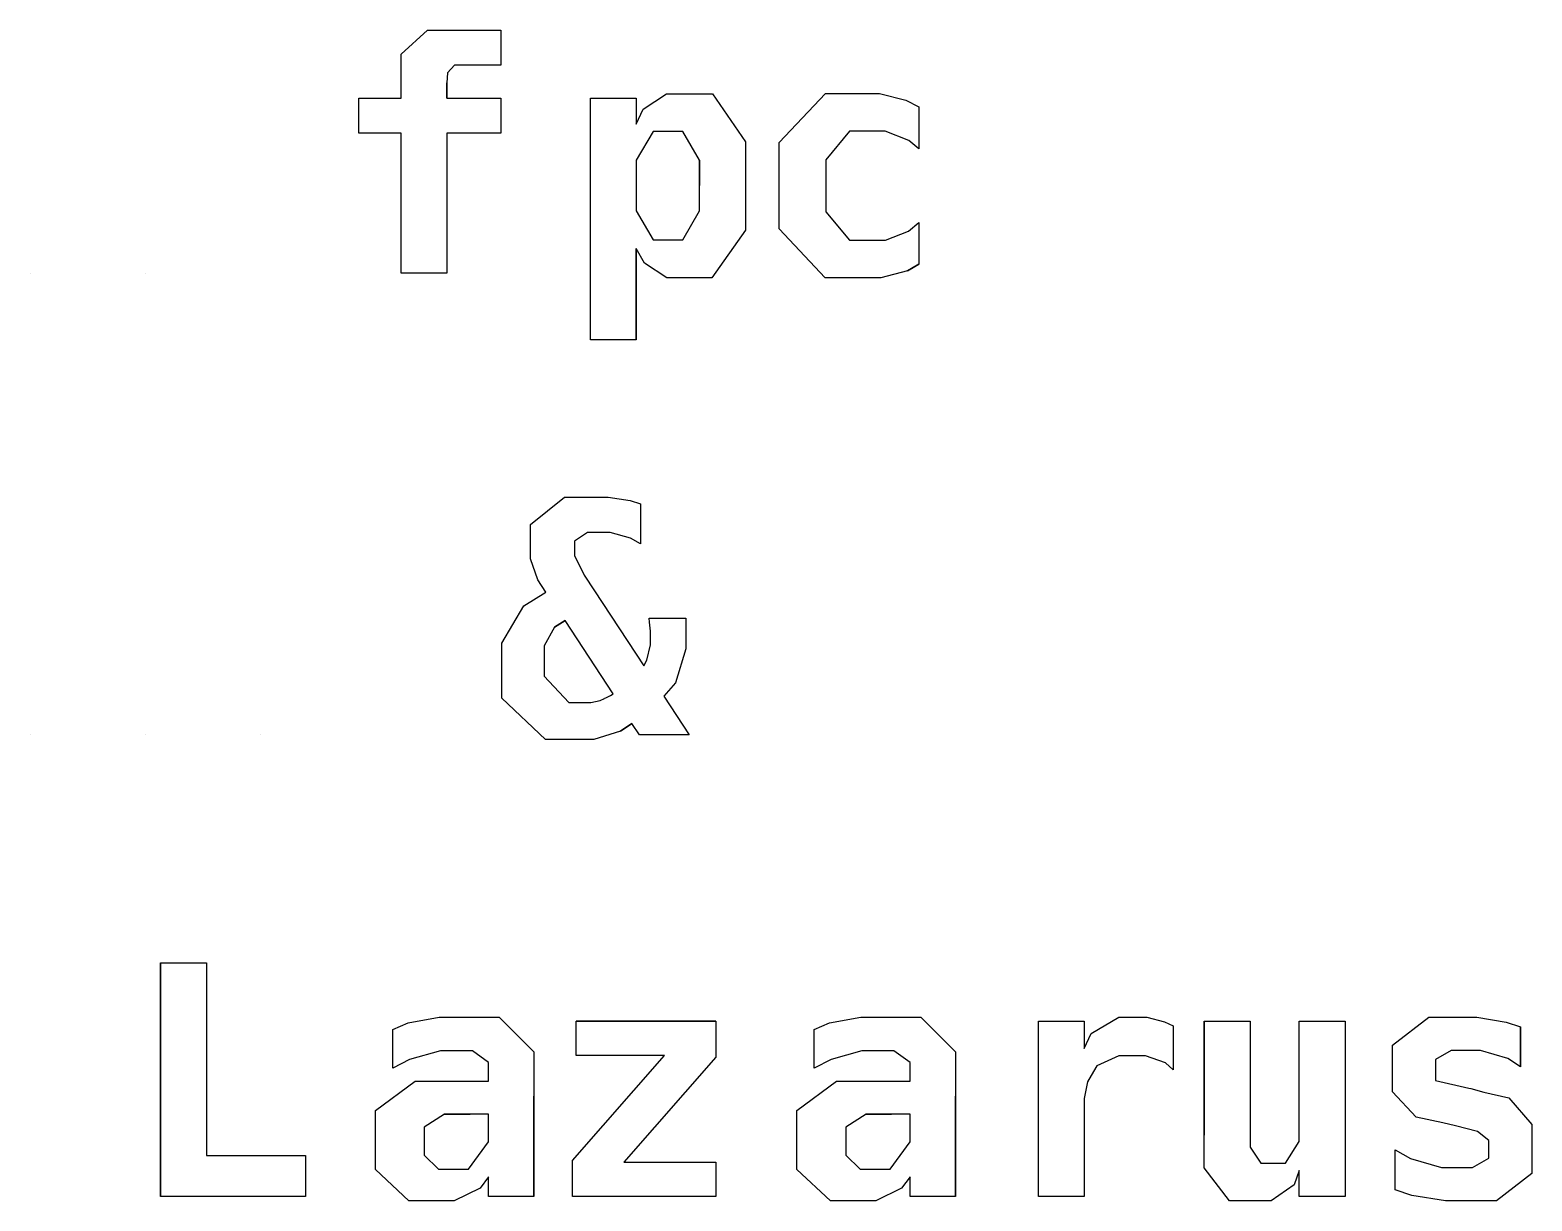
# Model space of a CAD drawing. Extents: x 49 to 693, y -397 to 104.
import ezdxf

# ---------------------------------------------------------------- set-up
doc = ezdxf.new("R2010")
doc.units = 0
doc.layers.get('0').update_dxf_attribs({"linetype": 'CONTINUOUS'})

msp = doc.modelspace()

# ---------------------------------------------------------------- linework, layer by layer
for points in [[(228.006592, 74.958817), (228.006592, 81.548599), (228.006592, 74.958817), (251.070847, 74.958817), (251.070847, 59.967052), (228.006592, 59.967052), (228.006592, 0), (208.401978, 0), (208.401978, 59.967052), (190.28006, 59.967052), (190.28006, 74.958817), (208.401978, 74.958817), (208.401978, 80.230644), (208.401978, 93.7397), (219.604614, 104.118614), (234.925858, 104.118614), (251.070847, 104.118614), (251.070847, 89.126854), (235.749588, 89.126854), (231.301483, 89.126854), (228.171341, 85.831963), (228.006592, 81.548599)], [(309.060944, -28.500824), (309.060944, 10.543657), (309.060944, -28.500824), (289.456329, -28.500824), (289.456329, 74.958817), (309.060944, 74.958817), (309.060944, 63.756176), (312.026367, 70.181221), (322.075775, 76.771004), (328.830322, 76.771004), (341.680389, 76.771004), (355.848419, 56.177925), (355.848419, 37.397034), (355.848419, 18.451401), (341.515656, -1.976936), (328.171326, -1.976936), (322.24054, -1.976936), (312.685333, 4.283361), (309.060944, 10.543657)], [(425.205933, 0.988468), (430.148254, 3.789127), (425.205933, 0.988468), (413.838562, -1.976936), (407.248749, -1.976936), (389.950562, -1.976936), (370.345978, 18.945635), (370.345978, 37.397034), (370.345978, 56.01318), (390.115326, 76.935753), (407.413513, 76.935753), (413.34433, 76.935753), (424.546936, 74.135094), (430.148254, 71.169685), (430.148254, 53.212521), (425.864899, 56.836903), (415.650726, 60.790775), (410.214172, 60.790775), (400.494232, 60.790775), (390.28006, 48.59967), (390.28006, 37.397034), (390.28006, 26.194399), (400.494232, 14.168039), (410.214172, 14.168039), (415.815491, 14.168039), (425.700165, 17.957167), (430.148254, 21.746294), (430.148254, 3.789127)], [(336.243835, 48.434925), (336.243835, 37.561779), (336.243835, 48.434925), (328.995056, 60.62603), (322.734772, 60.62603), (316.309723, 60.62603), (309.060944, 48.434925), (309.060944, 37.561779), (309.060944, 26.688633), (316.309723, 14.332784), (322.734772, 14.332784), (328.995056, 14.332784), (336.243835, 26.688633), (336.243835, 37.561779)], [(49.423393, 0), (49.423393, 0), (49.423393, 0)], [(98.846786, 0), (98.846786, 0), (98.846786, 0)], [(302.306427, -196.210876), (307.248749, -192.915985), (302.306427, -196.210876), (290.939056, -199.670517), (285.172974, -199.670517), (270.181213, -199.670517), (251.565079, -182.042831), (251.565079, -168.039536), (251.565079, -158.484344), (260.955505, -142.50412), (270.345978, -136.573318), (266.886322, -131.301483), (263.756165, -122.405273), (263.756165, -118.451401), (263.756165, -107.578255), (278.418457, -95.881386), (292.092255, -95.881386), (297.034607, -95.881386), (306.425049, -97.364082), (310.873138, -98.846786), (310.873138, -115.980232), (306.589783, -113.509064), (297.858307, -111.037888), (293.574951, -111.037888), (288.138397, -111.037888), (282.701813, -114.827019), (282.701813, -118.451401), (282.701813, -120.922569), (286.820435, -129.324539), (291.268524, -136.079071), (312.355835, -168.204285), (313.673798, -165.733109), (315.156494, -159.143326), (315.156494, -155.354202), (315.156494, -153.377258), (314.827026, -149.423401), (314.662262, -147.77594), (330.313019, -147.77594), (330.313019, -151.23558), (330.313019, -160.955521), (325.864899, -175.453049), (320.922577, -181.219116), (331.795715, -197.693573), (310.543671, -197.693573), (307.248749, -192.915985)], [(274.135101, -151.565079), (278.583191, -148.76442), (274.135101, -151.565079), (269.686981, -159.637558), (269.686981, -164.415161), (269.686981, -172.65239), (280.230652, -183.855026), (287.808899, -183.855026), (289.621094, -183.855026), (293.574951, -183.031296), (295.55188, -182.207581), (295.55188, -182.042831), (296.046143, -181.878082), (298.023071, -180.889618), (299.17627, -180.230637), (278.583191, -148.76442)], [(49.423393, -197.693573), (49.423393, -197.693573), (49.423393, -197.693573)], [(98.846786, -197.693573), (98.846786, -197.693573), (98.846786, -197.693573)], [(148.270187, -197.693573), (148.270187, -197.693573), (148.270187, -197.693573)], [(105.271828, -295.387146), (105.271828, -395.387146), (105.271828, -295.387146), (125.041183, -295.387146), (125.041183, -377.924225), (167.380554, -377.924225), (167.380554, -395.387146), (105.271828, -395.387146)], [(265.238892, -395.387146), (265.238892, -352.553528), (265.238892, -395.387146), (245.799011, -395.387146), (245.799011, -386.985168), (242.174622, -391.927521), (231.136734, -397.364075), (224.382202, -397.364075), (211.696869, -397.364075), (197.36409, -383.855011), (197.36409, -371.66391), (197.36409, -358.649078), (214.332779, -346.12851), (232.125198, -346.12851), (245.799011, -346.12851), (245.799011, -342.833618), (245.799011, -338.056), (238.87973, -333.113678), (232.125198, -333.113678), (225.205933, -333.113678), (212.026352, -336.738068), (204.777588, -340.527191), (204.777588, -323.88797), (211.367386, -321.087311), (224.7117, -318.61615), (232.125198, -318.61615), (250.411865, -318.61615), (265.238892, -333.443176), (265.238892, -352.553528)], [(343.163086, -320.428345), (283.360779, -320.428345), (343.163086, -320.428345), (343.163086, -335.749573), (303.789124, -380.724884), (343.163086, -380.724884), (343.163086, -395.387146), (281.713348, -395.387146), (281.713348, -380.065887), (321.252045, -335.090607), (283.360779, -335.090607), (283.360779, -320.428345)], [(445.799011, -395.387146), (445.799011, -352.553528), (445.799011, -395.387146), (426.359131, -395.387146), (426.359131, -386.985168), (422.734772, -391.927521), (411.696869, -397.364075), (404.942352, -397.364075), (392.256989, -397.364075), (377.924225, -383.855011), (377.924225, -371.66391), (377.924225, -358.649078), (394.892914, -346.12851), (412.685333, -346.12851), (426.359131, -346.12851), (426.359131, -342.833618), (426.359131, -338.056), (419.43988, -333.113678), (412.685333, -333.113678), (405.766052, -333.113678), (392.586487, -336.738068), (385.337738, -340.527191), (385.337738, -323.88797), (391.927521, -321.087311), (405.27182, -318.61615), (412.685333, -318.61615), (430.971985, -318.61615), (445.799011, -333.443176), (445.799011, -352.553528)], [(535.749573, -338.220764), (539.044495, -341.186157), (535.749573, -338.220764), (527.182861, -335.255341), (521.911011, -335.255341), (515.815491, -335.255341), (506.425049, -339.538727), (503.953857, -343.657318), (502.306427, -346.293243), (500.988464, -353.542023), (500.988464, -360.790771), (500.988464, -395.387146), (481.38385, -395.387146), (481.38385, -320.428345), (500.988464, -320.428345), (500.988464, -332.125214), (503.953857, -325.700165), (515.815491, -318.61615), (523.723206, -318.61615), (527.841858, -318.61615), (535.420105, -320.593079), (539.044495, -322.405273), (539.044495, -341.186157)], [(552.388794, -320.428345), (552.388794, -369.192749), (552.388794, -320.428345), (571.993408, -320.428345), (571.993408, -366.227356), (571.993408, -374.299835), (576.606262, -381.219116), (581.878113, -381.219116), (587.149902, -381.219116), (593.08075, -371.828674), (593.08075, -363.426697), (593.08075, -320.428345), (612.685364, -320.428345), (612.685364, -395.387146), (593.08075, -395.387146), (593.08075, -384.349243), (590.939026, -390.444824), (581.054382, -397.364075), (573.970337, -397.364075), (563.261963, -397.364075), (552.388794, -383.196045), (552.388794, -369.192749)], [(687.808899, -339.868195), (687.808899, -322.734772), (687.808899, -339.868195), (682.372314, -336.408569), (670.675476, -332.948914), (664.744629, -332.948914), (658.154846, -332.948914), (651.40033, -336.738068), (651.40033, -340.362427), (651.40033, -345.799011), (665.733093, -349.093903), (666.556824, -349.258636), (672.158142, -350.741364), (682.866577, -353.212524), (692.751221, -364.579895), (692.751221, -374.135101), (692.751221, -385.667206), (677.594727, -397.364075), (662.438232, -397.364075), (655.683716, -397.364075), (641.350891, -395.057648), (634.102112, -392.586487), (634.102112, -375.453033), (640.691956, -379.242188), (654.036255, -383.031311), (660.296509, -383.031311), (667.21582, -383.031311), (674.299805, -379.077423), (674.299805, -375.2883), (674.299805, -371.499176), (669.357483, -367.545319), (659.967041, -365.238892), (654.530457, -363.920929), (643.163086, -361.449738), (632.948914, -350.576599), (632.948914, -341.515656), (632.948914, -330.642517), (648.59967, -318.61615), (662.7677, -318.61615), (669.192749, -318.61615), (681.713318, -320.757813), (687.808899, -322.734772)], [(227.018127, -360.131805), (237.891266, -360.131805), (227.018127, -360.131805), (218.286652, -365.733124), (218.286652, -372.652374), (218.286652, -377.75946), (224.382202, -383.690277), (229.489288, -383.690277), (237.232285, -383.690277), (245.799011, -371.993408), (245.799011, -361.449738), (245.799011, -360.131805), (237.891266, -360.131805)], [(407.578247, -360.131805), (418.451385, -360.131805), (407.578247, -360.131805), (398.846771, -365.733124), (398.846771, -372.652374), (398.846771, -377.75946), (404.942352, -383.690277), (410.049408, -383.690277), (417.792419, -383.690277), (426.359131, -371.993408), (426.359131, -361.449738), (426.359131, -360.131805), (418.451385, -360.131805)]]:
    msp.add_lwpolyline(points)

doc.saveas('drawing.dxf')
